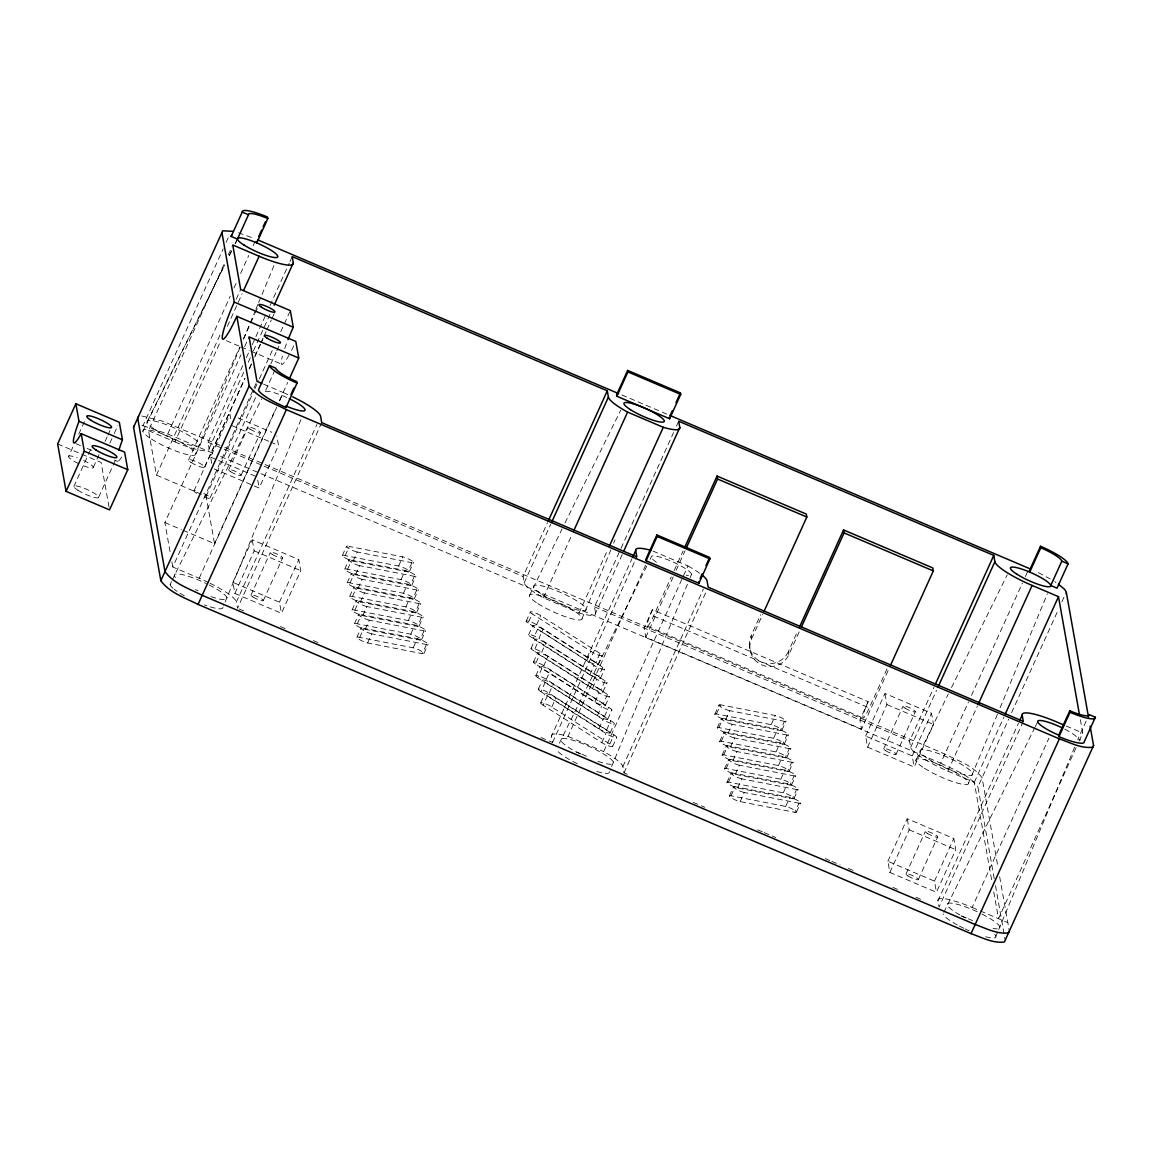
<?xml version="1.0" encoding="UTF-8"?>
<svg xmlns="http://www.w3.org/2000/svg" width="1153" height="1153" viewBox="0 0 1153 1153"><rect width="100%" height="100%" fill="white"/><g stroke="black" fill="none" stroke-linecap="round" stroke-linejoin="round"><path stroke-width="0.75" stroke-dasharray="5 3.75" d="M240.17 347.154L195.65 453.734M243.586 338.896L255.217 310.82M255.908 309.163L257.955 304.205M258.647 302.562L274.385 264.57M300.962 419.634L223.61 605.628M610.917 549.75L582.135 618.339M613.655 543.135L615.025 539.835M687.447 584.225L610.096 770.233M690.186 577.624L691.555 574.324M997.403 714.341L968.621 782.945M1000.141 707.74L1047.356 593.766M1074.625 747.187L995.889 936.351M78.231 463.463A13.605 2.508 24.4 0 1 68.517 456.689L73.619 445.433M78.735 434.191L85.293 419.721M73.835 486.566L87.686 456.026M88.406 454.426L90.597 449.598M93.364 467.268L99.187 454.412M105.024 441.556L107.215 436.728M107.935 435.128L110.847 428.7M109.852 443.17L113.498 435.128M114.233 433.528L117.88 425.486M98.668 497.145L115.43 460.177M141.877 425.587L142.958 425.716L223.178 248.846M226.132 242.332L229.087 235.817M142.886 431.265L224.749 264.801M183.082 530.308L214.544 543.712L206.113 496.28L156.433 475.122L148.535 430.66L224.633 262.913M228.323 254.77L232.012 246.627M142.958 425.716L167.747 433.975L230.254 296.191M233.944 288.048L236.163 283.162M240.602 273.391L248.717 255.476M253.156 245.704L255.375 240.818M156.433 475.122L220.713 333.433M236.221 299.232L240.66 289.461M148.535 430.66L174.925 441.887L220.727 340.928M227.372 326.27L242.144 293.698M188.487 460.119L239.622 347.384M243.326 339.213L249.999 324.512M250.749 322.883L254.453 314.711M255.188 313.083L258.157 306.539M170.039 551.624L164.879 522.554L240.963 354.807M244.652 346.664L249.091 336.892M174.925 441.887A39.101 7.192 24.4 0 0 209.111 448.575L207.987 442.276L243.442 364.103M246.396 357.589L249.351 351.074M252.305 344.56L265.608 315.245M270.047 305.473L289.244 263.129M289.994 261.5L292.199 256.615M209.111 448.575L243.831 372.03M248.255 362.258L250.475 357.372M253.429 350.858L270.422 313.4M204.629 466.994L244.652 378.775M249.091 368.974L252.06 362.431M255.029 355.902L260.218 344.459M260.953 342.83L263.172 337.93M263.922 336.287L266.141 331.387M266.891 329.758L271.33 319.957M272.079 318.314L274.299 313.414M193.963 490.962L245.099 378.213M249.552 368.412L251.772 363.512M254.741 356.983L262.898 339.011M211.748 463.448L210.624 457.092L229.951 414.489L230.802 419.245M208.448 582.481A39.101 7.192 24.4 0 0 199.166 578.258L172.777 567.017L253.3 389.512M254.035 387.884L256.989 381.369M206.113 496.28L254.121 390.42M254.871 388.792L258.56 380.649M259.295 379.02L272.598 349.705M280.727 331.79L289.59 312.247M170.154 584.672L171.523 581.631M172.215 580.103L261.544 398.952M210.105 497.837L256.067 396.531M270.883 363.858L276.071 352.414M276.806 350.786L279.04 345.886M228.683 469.92L248.01 427.316M275.019 369.81L264.714 392.539A22.094 4.064 24.4 0 1 287.991 398.088M241.107 475.209L260.434 432.606M214.544 543.712L275.855 408.537M279.545 400.394L287.673 382.479M199.166 578.258L276.734 407.254M279.689 400.74L283.379 392.611A39.101 7.192 24.4 0 1 288.048 394.657M254.352 485.989L259.166 488.036L278.493 445.433L276.792 435.906M232.892 582.351L252.219 539.734L298.786 559.565L300.76 570.677L281.433 613.295L234.866 593.464L232.892 582.351L279.444 602.183L281.433 613.295M234.866 593.464L254.193 550.846L252.219 539.734M321.716 422.632L237.504 608.28L236.379 601.981L316.902 424.477M250.95 595.179L270.278 552.561M263.36 600.468L282.687 557.85M279.444 602.183L298.786 559.565M342.297 555.587L346.448 546.45M345.179 555.616L349.316 546.493L402.772 556.87A6.803 1.254 24.4 0 1 411.549 560.603A6.803 1.254 24.4 0 1 411.924 562.707L407.787 571.83L353.092 561.136A6.803 1.254 24.4 0 1 343.738 557.029A6.803 1.254 24.4 0 1 345.179 555.616L398.621 565.993A6.803 1.254 24.4 0 1 407.413 569.741A6.803 1.254 24.4 0 1 407.787 571.83M344.718 569.222L348.869 560.084M347.601 569.251L351.737 560.127L405.193 570.504A6.803 1.254 24.4 0 1 413.97 574.237A6.803 1.254 24.4 0 1 414.345 576.341L410.209 585.465L355.513 574.785A6.803 1.254 24.4 0 1 346.174 570.663A6.803 1.254 24.4 0 1 347.601 569.251L401.057 579.628A6.803 1.254 24.4 0 1 409.834 583.375A6.803 1.254 24.4 0 1 410.209 585.465M353.092 561.136L357.228 552.013L411.924 562.707M347.154 582.856L351.29 573.718M350.022 582.899L354.173 573.762L407.614 584.139A6.803 1.254 24.4 0 1 416.392 587.886A6.803 1.254 24.4 0 1 416.766 589.976L412.63 599.099L357.934 588.419A6.803 1.254 24.4 0 1 348.595 584.297A6.803 1.254 24.4 0 1 350.022 582.899L403.478 593.276A6.803 1.254 24.4 0 1 412.255 597.009A6.803 1.254 24.4 0 1 412.63 599.099M355.513 574.785L359.65 565.647L414.345 576.341M349.575 596.49L353.712 587.367M352.443 596.533L356.594 587.396L410.036 597.773A6.803 1.254 24.4 0 1 418.827 601.52A6.803 1.254 24.4 0 1 419.188 603.61L415.051 612.747L360.356 602.053A6.803 1.254 24.4 0 1 351.016 597.946A6.803 1.254 24.4 0 1 352.443 596.533L405.899 606.91A6.803 1.254 24.4 0 1 414.676 610.643A6.803 1.254 24.4 0 1 415.051 612.747M357.934 588.419L362.071 579.282L416.766 589.976M351.996 610.124L356.133 601.001M354.879 610.168L359.015 601.03L412.471 611.407A6.803 1.254 24.4 0 1 421.249 615.154A6.803 1.254 24.4 0 1 421.623 617.244L417.472 626.382L362.777 615.688A6.803 1.254 24.4 0 1 353.438 611.58A6.803 1.254 24.4 0 1 354.879 610.168L408.321 620.545A6.803 1.254 24.4 0 1 417.098 624.277A6.803 1.254 24.4 0 1 417.472 626.382M360.356 602.053L364.492 592.916L419.188 603.61M354.418 623.759L358.569 614.635M357.3 623.802L361.437 614.679L414.893 625.056A6.803 1.254 24.4 0 1 423.67 628.789A6.803 1.254 24.4 0 1 424.045 630.878L419.894 640.016L365.198 629.322A6.803 1.254 24.4 0 1 355.859 625.214A6.803 1.254 24.4 0 1 357.3 623.802L410.742 634.179A6.803 1.254 24.4 0 1 419.533 637.926A6.803 1.254 24.4 0 1 419.894 640.016M362.777 615.688L366.928 606.564L421.623 617.244M356.839 637.407L360.99 628.27M359.722 637.436L363.858 628.313L417.314 638.69A6.803 1.254 24.4 0 1 426.091 642.423A6.803 1.254 24.4 0 1 426.466 644.527L422.329 653.65L367.634 642.956A6.803 1.254 24.4 0 1 358.295 638.848A6.803 1.254 24.4 0 1 359.722 637.436L413.178 647.813A6.803 1.254 24.4 0 1 421.955 651.56A6.803 1.254 24.4 0 1 422.329 653.65M365.198 629.322L369.349 620.199L424.045 630.878M398.621 565.993L402.772 556.87M367.634 642.956L371.77 633.833L426.466 644.527M401.057 579.628L405.193 570.504M409.416 571.557L413.552 562.433M403.478 593.276L407.614 584.139M411.837 585.191L415.974 576.068M405.899 606.91L410.036 597.773M414.258 598.839L418.409 589.702M408.321 620.545L412.471 611.407M416.68 612.474L420.831 603.336M410.742 634.179L414.893 625.056M419.115 626.108L423.252 616.97M413.178 647.813L417.314 638.69M421.537 639.742L425.673 630.619M423.958 653.376L428.094 644.253M622.188 554.55L595.597 613.18A39.101 7.192 24.4 0 1 579.051 612.949L543.351 597.744A39.101 7.192 24.4 0 1 524.197 582.769L523.073 576.471L547.459 522.727M524.197 582.769L550.788 524.139M529.371 595.856L562.059 528.939M526.128 621.251L530.279 612.128M600.007 653.42L595.856 662.557A6.803 1.254 24.4 0 1 596.101 664.719A6.803 1.254 24.4 0 1 586.805 660.453L528.103 623.067L532.239 613.944A6.803 1.254 24.4 0 1 531.937 611.868A6.803 1.254 24.4 0 1 540.728 615.63L600.007 653.42A6.803 1.254 24.4 0 1 600.237 655.581A6.803 1.254 24.4 0 1 590.956 651.33L532.239 613.944M543.351 597.744L572.162 534.228M528.564 634.914L532.83 625.488M595.856 662.557L536.577 624.753L540.728 615.63M602.788 667.284L598.638 676.422A6.803 1.254 24.4 0 1 598.767 678.411A6.803 1.254 24.4 0 1 589.976 674.606L533.45 638.315L537.586 629.178A6.803 1.254 24.4 0 1 533.392 625.387A6.803 1.254 24.4 0 1 543.092 629.221L602.788 667.284A6.803 1.254 24.4 0 1 602.904 669.273A6.803 1.254 24.4 0 1 594.126 665.483L537.586 629.178M530.985 648.447L535.122 639.31M598.638 676.422L538.941 638.358L543.092 629.221M605.08 680.846L600.944 689.97A6.803 1.254 24.4 0 1 601.304 692.074A6.803 1.254 24.4 0 1 592.527 688.327L533.94 650.941L538.076 641.803A6.803 1.254 24.4 0 1 536.505 639.093A6.803 1.254 24.4 0 1 545.845 643.086L605.08 680.846A6.803 1.254 24.4 0 1 605.455 682.936A6.803 1.254 24.4 0 1 596.678 679.203L538.076 641.803M533.407 662.182L537.543 653.045M607.501 694.481L603.365 703.604A6.803 1.254 24.4 0 1 603.74 705.708A6.803 1.254 24.4 0 1 594.948 701.961L535.41 663.998L539.546 654.875A6.803 1.254 24.4 0 1 539.186 652.771A6.803 1.254 24.4 0 1 547.963 656.518L607.501 694.481A6.803 1.254 24.4 0 1 607.876 696.571A6.803 1.254 24.4 0 1 599.099 692.838L539.546 654.875M600.944 689.97L541.708 652.209L545.845 643.086M535.828 675.788L539.964 666.665M537.745 677.589A6.803 1.254 24.4 0 1 537.543 675.557A6.803 1.254 24.4 0 1 546.32 679.333L604.46 716.46A6.803 1.254 24.4 0 1 606.665 719.429A6.803 1.254 24.4 0 1 597.384 715.609L537.745 677.589L541.896 668.452A6.803 1.254 24.4 0 1 541.679 666.434A6.803 1.254 24.4 0 1 550.471 670.21L608.597 707.337A6.803 1.254 24.4 0 1 610.816 710.291A6.803 1.254 24.4 0 1 601.52 706.472L541.896 668.452M603.365 703.604L543.812 665.641L547.963 656.518M538.264 689.292L542.414 680.169M546.32 679.333L550.471 670.21M540.959 691.699A6.803 1.254 24.4 0 1 539.835 689.163A6.803 1.254 24.4 0 1 549.174 693.256L606.622 729.964A6.803 1.254 24.4 0 1 608.77 733.02A6.803 1.254 24.4 0 1 598.911 728.638L540.959 691.699L545.11 682.576A6.803 1.254 24.4 0 1 543.971 680.039A6.803 1.254 24.4 0 1 553.31 684.118L610.773 720.827A6.803 1.254 24.4 0 1 612.906 723.882A6.803 1.254 24.4 0 1 603.062 719.501L545.11 682.576M579.051 612.949L607.862 549.433M540.728 702.883L544.865 693.746M543.135 705.189A6.803 1.254 24.4 0 1 542.472 702.854A6.803 1.254 24.4 0 1 551.797 707.034L609.807 744.016A6.803 1.254 24.4 0 1 611.162 746.64A6.803 1.254 24.4 0 1 601.823 742.604L543.135 705.189L547.271 696.066A6.803 1.254 24.4 0 1 546.608 693.717A6.803 1.254 24.4 0 1 555.933 697.896L613.944 734.893A6.803 1.254 24.4 0 1 615.298 737.516A6.803 1.254 24.4 0 1 605.959 733.481L547.271 696.066M549.174 693.256L553.31 684.118M595.597 613.18L594.472 606.867L620.328 549.88M621.063 548.251L673.525 432.62M676.48 426.106L678.685 421.22M551.797 707.034L555.933 697.896M541.031 737.56L552.59 742.474L551.465 736.176L631.988 558.672M586.805 660.453L590.956 651.33M552.59 742.474L636.802 556.827M589.976 674.606L594.126 665.483M559.392 743.181L646.919 565.792M598.003 664.777L602.154 655.639M551.465 736.176A39.101 7.192 24.4 0 1 567.997 736.392L645.565 565.402M592.527 688.327L596.678 679.203M600.526 678.195L604.662 669.071M594.948 701.961L599.099 692.838M602.947 691.8L607.083 682.662M597.384 715.609L601.52 706.472M605.368 705.434L609.505 696.297M887.017 668.884L869.29 707.956A14.456 1.787 -66.9 0 1 862.862 717.742A14.456 1.787 -66.9 0 1 868.18 701.658L652.425 609.764L644.138 628.025L645.795 637.292L861.536 729.172L888.92 668.812M598.911 728.638L603.062 719.501M604.46 716.46L608.597 707.337M652.425 609.764A14.456 1.787 -66.9 0 0 647.121 625.848A14.456 1.787 -66.9 0 0 653.549 616.062L671.262 576.99M674.217 570.49L683.08 550.947M607.79 719.068L611.926 709.931M645.795 637.292L673.179 576.918M676.134 570.404L685.012 550.817M606.622 729.964L610.773 720.827M601.823 742.604L605.959 733.481M610.124 732.962L614.275 723.825M627.275 774.297L623.989 772.885L622.865 766.586A39.101 7.192 24.4 0 0 603.696 751.597L682.749 577.35M683.484 575.722L687.923 565.95L652.223 550.745M609.807 744.016L613.944 734.893M612.632 746.467L616.783 737.343M622.865 766.586L703.388 589.068M623.989 772.885L706.717 590.495M714.817 714.226L718.953 705.103M799.159 631.916L788.854 654.645A20.394 19.889 -10.1 0 1 761.946 664.978A20.394 19.889 -10.1 0 1 751.597 638.776L751.079 635.822L760.649 614.708M716.445 713.952L720.596 704.829L775.292 715.523A6.803 1.254 24.4 0 1 784.069 719.256A6.803 1.254 24.4 0 1 784.444 721.36L780.293 730.483L725.597 719.789A6.803 1.254 24.4 0 1 716.82 716.056A6.803 1.254 24.4 0 1 716.445 713.952L771.141 724.646A6.803 1.254 24.4 0 1 779.918 728.393A6.803 1.254 24.4 0 1 780.293 730.483M751.597 638.776L762.652 614.434M717.238 727.874L721.389 718.737M718.867 727.601L723.017 718.463L777.713 729.157A6.803 1.254 24.4 0 1 786.49 732.89A6.803 1.254 24.4 0 1 786.865 734.994L782.714 744.117L728.019 733.438A6.803 1.254 24.4 0 1 719.241 729.69A6.803 1.254 24.4 0 1 718.867 727.601L773.562 738.28A6.803 1.254 24.4 0 1 782.354 742.028A6.803 1.254 24.4 0 1 782.714 744.117M725.597 719.789L729.748 710.666L784.444 721.36M719.659 741.509L723.81 732.371M721.302 741.235L725.439 732.097L780.134 742.791A6.803 1.254 24.4 0 1 788.911 746.524A6.803 1.254 24.4 0 1 789.286 748.628L785.15 757.752L730.454 747.072A6.803 1.254 24.4 0 1 721.663 743.325A6.803 1.254 24.4 0 1 721.302 741.235L775.998 751.929A6.803 1.254 24.4 0 1 784.775 755.662A6.803 1.254 24.4 0 1 785.15 757.752M728.019 733.438L732.169 724.3L786.865 734.994M722.095 755.143L726.231 746.005M723.724 754.869L727.86 745.732L782.556 756.426A6.803 1.254 24.4 0 1 791.333 760.173A6.803 1.254 24.4 0 1 791.707 762.263L787.571 771.4L732.876 760.706A6.803 1.254 24.4 0 1 724.098 756.959A6.803 1.254 24.4 0 1 723.724 754.869L778.419 765.563A6.803 1.254 24.4 0 1 787.196 769.296A6.803 1.254 24.4 0 1 787.571 771.4M730.454 747.072L734.591 737.934L789.286 748.628M724.516 768.777L728.653 759.654M726.145 768.503L730.281 759.38L784.977 770.06A6.803 1.254 24.4 0 1 793.768 773.807A6.803 1.254 24.4 0 1 794.129 775.897L789.992 785.034L735.297 774.34A6.803 1.254 24.4 0 1 726.52 770.608A6.803 1.254 24.4 0 1 726.145 768.503L780.84 779.197A6.803 1.254 24.4 0 1 789.618 782.93A6.803 1.254 24.4 0 1 789.992 785.034M732.876 760.706L737.012 751.569L791.707 762.263M726.938 782.411L731.074 773.288M728.566 782.138L732.717 773.014L787.413 783.709A6.803 1.254 24.4 0 1 796.19 787.441A6.803 1.254 24.4 0 1 796.564 789.531L792.414 798.669L737.718 787.975A6.803 1.254 24.4 0 1 728.941 784.242A6.803 1.254 24.4 0 1 728.566 782.138L783.262 792.832A6.803 1.254 24.4 0 1 792.039 796.564A6.803 1.254 24.4 0 1 792.414 798.669M788.854 654.645L788.335 651.676L797.905 630.576M735.297 774.34L739.433 765.217L794.129 775.897M729.359 796.046L733.495 786.922M730.988 795.772L735.138 786.649L789.834 797.343A6.803 1.254 24.4 0 1 798.611 801.076A6.803 1.254 24.4 0 1 798.986 803.18L794.835 812.303L740.14 801.609A6.803 1.254 24.4 0 1 731.362 797.876A6.803 1.254 24.4 0 1 730.988 795.772L785.683 806.466A6.803 1.254 24.4 0 1 794.475 810.213A6.803 1.254 24.4 0 1 794.835 812.303M737.718 787.975L741.869 778.851L796.564 789.531M771.141 724.646L775.292 715.523M740.14 801.609L744.29 792.486L798.986 803.18M773.562 738.28L777.713 729.157M781.936 730.209L786.072 721.086M775.998 751.929L780.134 742.791M784.357 743.844L788.493 734.72M778.419 765.563L782.556 756.426M786.778 757.478L790.915 748.355M780.84 779.197L784.977 770.06M789.2 771.126L793.336 761.989M783.262 792.832L787.413 783.709M791.621 784.761L795.772 775.623M785.683 806.466L789.834 797.343M794.042 798.395L798.193 789.257M796.478 812.029L800.614 802.906M868.18 701.658L859.893 719.919L861.536 729.172M865.629 736.061L884.956 693.443L931.523 713.275L933.498 724.401L914.17 767.004L867.604 747.173L865.629 736.061L912.196 755.892L914.17 767.004M867.604 747.173L886.931 704.569L884.956 693.443M883.688 748.888L903.015 706.285M896.112 754.177L915.439 711.574M991.594 879.739L974.285 782.325L947.896 771.098A39.101 7.192 24.4 0 1 910.683 747.36L909.558 741.062L933.944 687.318M910.683 747.36L936.539 690.373M912.196 755.892L931.523 713.275M915.857 760.461L948.314 693.991M887.896 861.305L907.224 818.702L953.79 838.534L955.765 849.646L936.438 892.249L889.871 872.417L887.896 861.305L934.463 881.137L936.438 892.249M889.871 872.417L909.198 829.814L907.224 818.702M220.713 456.53L940.718 763.171L968.506 701.932M971.46 695.418L1022.437 583.058M1025.392 576.543L1028.346 570.029M947.896 771.098L977.441 705.953M905.955 874.133L925.282 831.529M918.379 879.422L937.706 836.819M974.285 782.325L1003.831 717.195M934.463 881.137L953.79 838.534M994.232 878.6L977.931 786.908L1008.673 719.141M1011.628 712.626L1058.166 610.038M1061.855 601.895L1066.294 592.123M1023.287 721.418L939.075 907.08L937.951 900.781L1018.474 723.262M943.817 912.354L1034.99 727.197M937.951 900.781A39.101 7.192 24.4 0 1 972.138 907.454L1048.956 738.093M1086.14 721.072L1078.041 738.929L1084.31 741.595M1076.095 747.706L998.527 918.696L993.482 890.361M1079.049 741.192L1082.739 733.049L1080.217 718.881M147.627 420.888L224.446 265.421M229.202 255.793L232.373 249.379M235.529 242.98L237.907 238.167M229.519 255.173L231.897 250.36M235.068 243.932L237.446 239.118M564.999 522.972L620.761 410.137M650.09 559.392L651.661 556.178A22.094 4.064 24.4 0 1 680.731 565.849A22.094 4.064 24.4 0 1 686.251 575.217M951.484 687.577L1007.246 574.742M1035.308 726.549L1038.147 720.784M141.733 415.945L162.703 421.205L223.206 446.701M238.455 232.733L254.582 238.585M621.899 394.975L668.25 414.72M226.363 340.683L239.464 346.26M241.107 346.952L249.293 350.44M250.936 351.146L282.067 364.406M263.59 384.18L283.379 392.611M1066.251 726.015L1082.739 733.049M237.979 417.905L271.704 432.26M231.926 425.601L268.851 441.325M270.465 442.017L278.493 445.433M886.931 704.569L933.498 724.401M653.549 616.062L869.29 707.956M647.467 626.223L863.208 718.117M224.864 447.407L944.869 754.048C957.754 760.634 973.334 765.65 982.082 777.771L998.094 867.892M207.987 442.276L262.423 465.452M264.08 466.158L523.073 576.471M594.472 606.867L909.558 741.062M167.747 433.975L214.098 453.72M210.624 457.092L217.038 459.831M218.652 460.508L257.191 476.924M214.199 468.896L252.738 485.312M75.853 443.617L80.681 445.678M87.124 448.416L91.952 450.477M114.478 460.076L117.707 461.445M57.65 443.934L80.191 453.533M81.791 454.224L101.104 462.454L109.535 509.885M254.193 550.846L300.76 570.677M909.198 829.814L955.765 849.646M164.879 522.554L181.425 529.602M972.138 907.454L978.724 910.265M980.381 910.971L1007.837 922.659M567.997 736.392L603.696 751.597M239.147 608.986L244.09 611.09M280.395 626.555L285.339 628.659M313.385 640.607L318.329 642.711M693.27 802.387L704.814 807.316M757.607 829.8L762.551 831.904M764.208 832.61L775.753 837.525M825.245 858.596L830.189 860.715M831.846 861.406L840.09 864.923M848.334 868.44L853.292 870.544M892.883 887.406L897.827 889.511M915.972 897.236L920.93 899.354M940.718 763.171C953.603 769.772 969.197 774.773 977.931 786.908M1038.377 572.623L1050.181 578.936M1054.764 581.645L1055.975 582.481M999.665 876.727L1009.351 931.192M995.486 885.648L1005.2 940.315M749.436 646.011L749.954 648.966M257.753 480.109L259.166 488.036M171.869 561.886L172.777 567.017M535.41 663.998A6.803 1.254 24.4 0 1 535.035 661.908A6.803 1.254 24.4 0 1 543.812 665.641M533.94 650.941A6.803 1.254 24.4 0 1 532.369 648.231A6.803 1.254 24.4 0 1 541.708 652.209M533.45 638.315A6.803 1.254 24.4 0 1 529.241 634.525A6.803 1.254 24.4 0 1 538.941 638.358M528.103 623.067A6.803 1.254 24.4 0 1 527.8 621.006A6.803 1.254 24.4 0 1 536.577 624.753M994.708 934.334A28.897 5.318 24.4 0 1 983.668 936.193M969.255 930.817A28.897 5.318 24.4 0 1 965.104 928.929M963.764 928.295A28.897 5.318 24.4 0 1 958.518 925.614M957.278 924.951A28.897 5.318 24.4 0 1 943.125 913.882M961.602 916.116A28.897 5.318 24.4 0 1 967.021 918.235M968.39 918.811A28.897 5.318 24.4 0 1 972.527 920.656M609.404 771.746A28.897 5.318 24.4 0 1 594.155 770.636M577.278 763.69A28.897 5.318 24.4 0 1 556.64 749.277M576.428 752.015A28.897 5.318 24.4 0 1 580.535 753.63M581.905 754.206A28.897 5.318 24.4 0 1 588.765 757.334M222.918 607.155A28.897 5.318 24.4 0 1 204.441 604.907M184.307 595.741A28.897 5.318 24.4 0 1 179.969 593.233M177.043 591.359A28.897 5.318 24.4 0 1 174.247 589.327M173.094 588.39A28.897 5.318 24.4 0 1 173.123 583.029M195.419 589.615A28.897 5.318 24.4 0 1 198.172 590.812M982.053 914.127A28.897 5.318 24.4 0 1 993.093 928.381M965.248 917.831A28.897 5.318 24.4 0 1 961.429 915.813M959.93 914.978A28.897 5.318 24.4 0 1 949.15 903.145A28.897 5.318 24.4 0 1 979.401 912.801M209.961 583.216A39.101 7.192 24.4 0 1 236.379 601.981M580.089 753.903A28.897 5.318 24.4 0 1 565.417 738.612A28.897 5.318 24.4 0 1 608.409 757.175A28.897 5.318 24.4 0 1 595.078 760.375M369.349 620.199A6.803 1.254 24.4 0 1 360.01 616.077A6.803 1.254 24.4 0 1 361.437 614.679M366.928 606.564A6.803 1.254 24.4 0 1 357.589 602.442A6.803 1.254 24.4 0 1 359.015 601.03M364.492 592.916A6.803 1.254 24.4 0 1 355.153 588.808A6.803 1.254 24.4 0 1 356.594 587.396M362.071 579.282A6.803 1.254 24.4 0 1 352.732 575.174A6.803 1.254 24.4 0 1 354.173 573.762M359.65 565.647A6.803 1.254 24.4 0 1 350.31 561.54A6.803 1.254 24.4 0 1 351.737 560.127M357.228 552.013A6.803 1.254 24.4 0 1 347.889 547.906A6.803 1.254 24.4 0 1 349.316 546.493M371.77 633.833A6.803 1.254 24.4 0 1 362.431 629.725A6.803 1.254 24.4 0 1 363.858 628.313M744.29 792.486A6.803 1.254 24.4 0 1 735.513 788.738A6.803 1.254 24.4 0 1 735.138 786.649M741.869 778.851A6.803 1.254 24.4 0 1 733.077 775.104A6.803 1.254 24.4 0 1 732.717 773.014M739.433 765.217A6.803 1.254 24.4 0 1 730.656 761.47A6.803 1.254 24.4 0 1 730.281 759.38M737.012 751.569A6.803 1.254 24.4 0 1 728.235 747.836A6.803 1.254 24.4 0 1 727.86 745.732M734.591 737.934A6.803 1.254 24.4 0 1 725.813 734.202A6.803 1.254 24.4 0 1 725.439 732.097M732.169 724.3A6.803 1.254 24.4 0 1 723.392 720.567A6.803 1.254 24.4 0 1 723.017 718.463M729.748 710.666A6.803 1.254 24.4 0 1 720.956 706.919A6.803 1.254 24.4 0 1 720.596 704.829M687.923 565.95A39.101 7.192 24.4 0 1 700.505 573.848M1064.795 729.172A22.094 4.064 24.4 0 1 1077.579 739.88M656.475 562.246A22.094 4.064 24.4 0 1 651.2 557.13M293.712 345.943A32.644 4.021 -66.9 0 1 290.642 352.097M289.014 355.11A32.644 4.021 -66.9 0 1 282.427 356.075M284.733 348.61A32.644 4.021 -66.9 0 1 286.823 342.787M209.082 584.931A28.897 5.318 24.4 0 1 227.083 598.133A28.897 5.318 24.4 0 1 210.206 596.36M175.487 577.552A28.897 5.318 24.4 0 1 206.43 583.605M788.335 651.676A20.394 19.889 -10.1 0 1 761.412 662.009A20.394 19.889 -10.1 0 1 751.079 635.822M203.793 493.426A8.835 1.629 24.4 0 1 210.077 498.053A8.835 1.629 24.4 0 1 202.38 496.323M196.572 493.325A8.835 1.629 24.4 0 1 197.711 491.005M83.65 460.479A13.605 2.508 24.4 0 1 93.321 467.599A13.605 2.508 24.4 0 1 81.474 464.933M68.517 456.689A13.605 2.508 24.4 0 1 77.222 457.741M121.699 457.078A32.644 4.021 -66.9 0 1 116.929 460.595M537.889 603.61A28.897 5.318 24.4 0 0 581.53 619.579A28.897 5.318 24.4 0 0 547.834 598.104A28.897 5.318 24.4 0 0 537.889 603.61M151.403 439.005A28.897 5.318 24.4 0 0 195.044 454.988A28.897 5.318 24.4 0 0 161.348 433.499A28.897 5.318 24.4 0 0 151.403 439.005M924.375 768.215A28.897 5.318 24.4 0 0 968.016 784.184A28.897 5.318 24.4 0 0 934.319 762.71A28.897 5.318 24.4 0 0 924.375 768.215M928.511 759.078A28.897 5.318 24.4 0 0 972.152 775.061A28.897 5.318 24.4 0 0 938.47 753.572A28.897 5.318 24.4 0 0 928.511 759.078M155.54 429.882A28.897 5.318 24.4 0 0 199.181 445.851A28.897 5.318 24.4 0 0 165.499 424.376A28.897 5.318 24.4 0 0 155.54 429.882M542.025 594.472A28.897 5.318 24.4 0 0 585.666 610.456A28.897 5.318 24.4 0 0 551.984 588.981A28.897 5.318 24.4 0 0 542.025 594.472M252.954 596.995A6.803 1.254 24.4 0 0 263.215 600.756A6.803 1.254 24.4 0 0 255.289 595.697A6.803 1.254 24.4 0 0 252.954 596.995M230.686 471.75A6.803 1.254 24.4 0 0 240.963 475.512A6.803 1.254 24.4 0 0 233.036 470.453A6.803 1.254 24.4 0 0 230.686 471.75M907.959 875.963A6.803 1.254 24.4 0 0 918.235 879.725A6.803 1.254 24.4 0 0 910.308 874.666A6.803 1.254 24.4 0 0 907.959 875.963M885.691 750.704A6.803 1.254 24.4 0 0 895.967 754.466A6.803 1.254 24.4 0 0 888.041 749.421A6.803 1.254 24.4 0 0 885.691 750.704M272.281 554.391A6.803 1.254 24.4 0 0 282.557 558.153A6.803 1.254 24.4 0 0 274.63 553.094A6.803 1.254 24.4 0 0 272.281 554.391M250.014 429.132A6.803 1.254 24.4 0 0 260.29 432.894A6.803 1.254 24.4 0 0 252.363 427.849A6.803 1.254 24.4 0 0 250.014 429.132M927.286 833.345A6.803 1.254 24.4 0 0 937.562 837.107A6.803 1.254 24.4 0 0 929.635 832.062A6.803 1.254 24.4 0 0 927.286 833.345M905.019 708.101A6.803 1.254 24.4 0 0 915.295 711.862A6.803 1.254 24.4 0 0 907.368 706.803A6.803 1.254 24.4 0 0 905.019 708.101M191.095 462.497A8.835 1.629 24.4 0 0 204.441 467.383A8.835 1.629 24.4 0 0 194.136 460.811A8.835 1.629 24.4 0 0 191.095 462.497M77.842 490.212A13.605 2.508 24.4 0 0 98.38 497.721A13.605 2.508 24.4 0 0 82.526 487.618A13.605 2.508 24.4 0 0 77.842 490.212"/><path stroke-width="1.5" d="M75.867 403.766L57.65 443.934L66.081 491.365L109.535 509.885L127.767 469.703L124.639 452.149L81.186 433.643A32.644 4.021 -66.9 0 1 78.995 421.321L75.867 403.766L119.335 422.272L122.449 439.826A32.644 4.021 -66.9 0 0 118.889 450.232M66.081 491.365L84.299 451.198L81.186 433.643M1090.118 726.131L1093.563 745.53L1004.378 942.001C992.791 943.529 981.693 937.331 971.028 933.642L198.057 604.431C185.157 597.845 169.577 592.844 160.843 580.708L133.561 427.287L222.745 230.816L232.747 231.292M267.813 218.551A22.094 4.064 24.4 0 0 248.486 214.775L237.446 239.118L231.177 236.451L242.231 212.109A28.955 5.333 24.4 0 1 267.539 217.052L267.813 218.551L256.773 242.894L256.499 241.409M258.704 236.538L261.659 230.038M263.129 226.795L265.334 221.924M243.629 290.441L259.137 256.24A39.101 7.192 24.4 0 0 293.323 262.913L274.111 305.257M160.843 580.708L249.192 385.924L236.826 316.326L295.802 341.447L298.757 358.05L289.158 379.222M269.499 365.515L258.459 389.873A28.955 5.333 24.4 0 0 286.016 407.441L297.056 383.084L296.797 381.6A22.094 4.064 24.4 0 1 275.754 368.182L269.499 365.515A28.955 5.333 24.4 0 0 297.056 383.084M290.902 394.585L293.856 388.085M198.057 604.431L286.405 409.646L1059.376 738.857C1070.056 742.546 1081.139 748.744 1092.741 747.216L1093.563 745.53M548.194 521.098L607.285 390.809L292.199 256.615L293.323 262.913M551.523 522.511L608.409 397.108L607.285 390.809M627.65 370.43L616.61 394.773L616.869 396.257L669.634 418.741L680.688 394.384L680.414 392.899L627.65 370.43L627.909 371.915L616.869 396.257M573.646 530.971L627.578 412.097A39.101 7.192 24.4 0 1 608.409 397.108M609.346 546.176L663.278 427.302A39.101 7.192 24.4 0 0 679.809 427.518L678.685 421.22L993.771 555.415L994.895 561.713L938.009 687.116M670.109 415.628L672.314 410.756M676.004 402.642L680.414 392.899M623.658 551.293L679.809 427.518M632.723 557.043L635.678 550.529A39.101 7.192 24.4 0 1 650.681 550.298M656.893 534.963L645.853 559.306L646.112 560.79L698.891 583.259L709.931 558.917L709.671 557.432L656.893 534.963L657.152 536.448L646.112 560.79M684.565 547.689L717.051 476.059L806.307 514.079L806.826 517.034L764.122 611.191M686.496 547.56L717.584 479.028L717.051 476.059M700.102 578.532L702.307 573.661M705.982 565.546L708.936 559.061M799.375 627.333L843.549 529.933L932.806 567.953L933.325 570.922L890.404 665.54M801.378 627.045L844.082 532.902L843.549 529.933M935.414 684.075L993.771 555.415M1040.51 546.263L1029.47 570.605L1029.744 572.104L1040.784 547.747L1040.51 546.263A28.955 5.333 24.4 0 1 1068.082 563.831L1057.042 588.174L1050.772 585.508L1061.812 561.165A22.094 4.064 24.4 0 0 1040.784 547.747M978.176 704.324L1032.108 585.436A39.101 7.192 24.4 0 1 994.895 561.713M1005.301 713.938L1058.497 596.678L1032.108 585.436M1019.944 720.005L1022.163 715.119A39.101 7.192 24.4 0 1 1056.35 721.807L1062.951 724.617M1058.728 735.153L1069.768 710.796A22.094 4.064 24.4 0 0 1089.095 714.572L1095.35 717.238L1084.31 741.595A28.955 5.333 24.4 0 1 1058.987 736.637L1058.728 735.153A22.094 4.064 24.4 0 1 1037.743 721.187A22.094 4.064 24.4 0 1 1062.259 727.903M1058.987 736.637L1070.027 712.295L1069.768 710.796M971.028 933.642L1059.376 738.857M138.533 416.478L137.711 418.164L164.98 571.571C173.714 583.706 189.308 588.707 202.193 595.308L975.164 924.504C985.844 928.208 996.927 934.391 1008.529 932.878L1009.351 931.192M133.561 427.287L134.397 425.601M627.909 371.915L680.688 394.384M242.231 212.109L248.486 214.775M1061.812 561.165L1068.082 563.831M257.768 239.896L618.599 393.577M669.907 415.426L1029.081 568.4M627.578 412.097L663.278 427.302M259.137 256.24L232.747 244.998L240.66 289.461L290.325 310.618L293.28 327.221A32.644 4.021 -66.9 0 0 287.991 339.731M717.584 479.028L806.826 517.034M844.082 532.902L933.325 570.922M221.924 232.517L234.29 302.1L293.28 327.221M298.757 358.05L249.091 336.892L256.989 381.369L261.933 383.473M657.152 536.448L709.931 558.917M78.995 421.321L122.449 439.826M84.299 451.198L127.767 469.703M286.405 409.646C273.52 403.06 257.941 398.059 249.192 385.924M1058.368 584.153L1064.68 589.399L1066.294 592.123L1088.547 717.325M1058.497 596.678L1079.583 715.336M1022.163 715.119L1023.287 721.418L708.201 587.237L707.077 580.939A39.101 7.192 24.4 0 0 701.543 574.641M669.374 417.256L669.634 418.741M698.617 581.789L698.891 583.259M635.678 550.529L636.802 556.827L321.716 422.632L320.592 416.334A39.101 7.192 24.4 0 0 292.675 396.834M286.016 407.441L285.757 405.942A22.094 4.064 24.4 0 0 305.012 410.281A22.094 4.064 24.4 0 0 289.288 398.693M236.826 316.326A32.644 4.021 -66.9 0 1 222.313 338.434A32.644 4.021 -66.9 0 1 234.29 302.1M231.177 236.451A28.955 5.333 24.4 0 1 231.796 235.198M1095.35 717.238A28.955 5.333 24.4 0 1 1070.027 712.295M630.446 409.646A22.094 4.064 24.4 0 0 663.825 421.868A22.094 4.064 24.4 0 0 638.056 405.438A22.094 4.064 24.4 0 0 630.446 409.646M243.96 245.041A22.094 4.064 24.4 0 0 277.34 257.263A22.094 4.064 24.4 0 0 251.57 240.833A22.094 4.064 24.4 0 0 243.96 245.041M1016.932 574.252A22.094 4.064 24.4 0 0 1050.311 586.459A22.094 4.064 24.4 0 0 1024.541 570.043A22.094 4.064 24.4 0 0 1016.932 574.252M266.977 338.103A8.835 1.629 24.4 0 0 280.338 342.989A8.835 1.629 24.4 0 0 270.033 336.431A8.835 1.629 24.4 0 0 266.977 338.103M261.5 307.274A8.835 1.629 24.4 0 0 274.846 312.16A8.835 1.629 24.4 0 0 264.541 305.588A8.835 1.629 24.4 0 0 261.5 307.274M90.756 420.153A13.605 2.508 24.4 0 0 111.293 427.677A13.605 2.508 24.4 0 0 95.44 417.559A13.605 2.508 24.4 0 0 90.756 420.153M96.074 450.03A13.605 2.508 24.4 0 0 116.612 457.554A13.605 2.508 24.4 0 0 100.758 447.45A13.605 2.508 24.4 0 0 96.074 450.03"/></g></svg>
